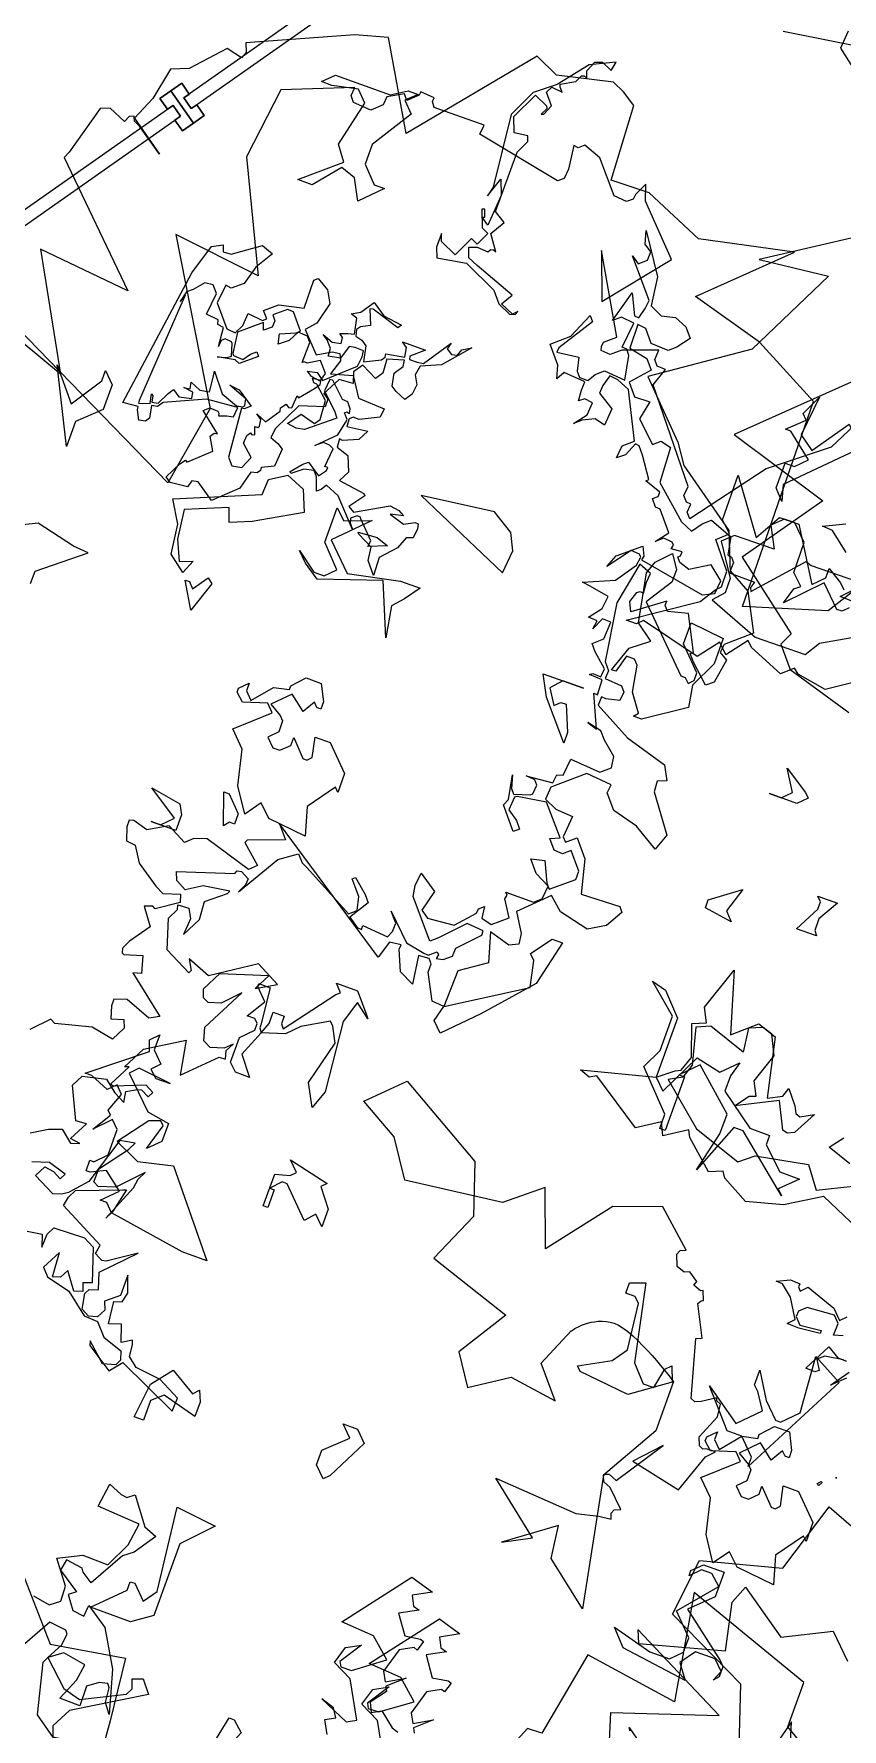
# Model space of a CAD drawing. Header units: metres. Extents: x -71 to 881, y -503 to 661.
# Drawn here: x 193.52 to 196.61, y 468.41 to 474.89 of the extents above; entities that cross this region are included whole.
import ezdxf

# ---------------------------------------------------------------- set-up
doc = ezdxf.new("R2010")
doc.units = ezdxf.units.M
doc.layers.add('02. Paredes', color=6, linetype='Continuous', lineweight=30)
doc.layers.add('03. Esquadria janelas', color=2, linetype='Continuous', lineweight=15)
doc.layers.add('ARBRE', color=100, linetype='Continuous', lineweight=13, true_color=0x00ff3f)

# ---------------------------------------------------------------- blocks, each defined once
blk = doc.blocks.new('WMF2', base_point=(0, 0.01))
at = {"color": 251, "lineweight": 0, "true_color": 0x636466}
for points in [[(81.23, -212.64), (86.45, -202.37), (92.4, -197.64), (98.49, -189.57), (98.99, -190.16), (98.92, -191.16), (99.46, -191.2), (99.98, -191.79), (99.88, -192.88), (107.36, -202.17), (106.64, -204.2), (107.63, -204.27), (108.14, -204.87), (108.06, -205.98), (111.91, -204.61), (112.96, -203.7), (114.06, -203.79), (114.16, -204.2), (114.12, -204.74), (112.93, -205.76), (117.77, -214.23), (115.81, -208.91), (110.13, -215.92), (115.04, -221.02), (115.66, -222.79), (116.35, -221.31), (116.39, -220.76), (116.99, -220.25), (118.51, -220.38), (121.42, -223.82), (123.45, -224.55), (124.06, -224.04), (124.6, -224.1), (124.28, -221.43), (124.37, -220.32), (124.97, -219.82), (134.84, -221.76), (134.73, -222.86), (140.59, -222.8), (140.98, -223.38), (140.96, -223.82), (142.59, -223.95), (142.62, -223.52), (143.7, -222.51), (144.2, -223.11), (145.93, -222.16), (146.02, -221.17), (147.09, -220.14), (149.19, -220.32), (149.69, -220.93), (149.6, -221.91), (157.24, -218.9), (158.3, -210.64), (152.62, -198.66), (162.76, -199.86), (152.65, -183.05), (154.26, -173.69), (175.85, -184.22)], [(188.97, -172.64), (192.5, -184.13), (195.26, -173.72)], [(220.76, -119.93), (220.93, -117.85), (217.92, -115.52)], [(206.17, -84.52), (217.5, -73.62), (205.76, -70.03), (212.07, -61.12), (204.08, -54.99), (204.77, -53.52), (202.84, -51.25), (195.1, -48.95)], [(45.91, -59.56), (49.4, -70.11), (59.14, -74.81), (58.34, -81.44), (49.36, -83.76), (46.84, -91.88), (40.14, -89.34)], [(162.25, -221.47), (162.55, -220.76), (164.41, -221.19), (167.6, -217.66), (169.53, -216.89), (170.28, -213.15), (171.44, -210.43), (167.5, -207.63), (170.63, -209.8), (171.33, -210.11), (171.53, -210.62), (172.06, -210.42), (172.36, -209.7), (174.37, -210.56), (175.39, -210.16), (176.98, -204.42), (177.29, -203.7), (165.65, -192.21), (176.34, -193.26), (169.52, -180.97), (177.55, -183.87)], [(184.59, -178.67), (192.69, -183.49), (192.69, -188.7), (207.51, -193.95), (205.44, -181.84), (216.23, -183.49), (218.11, -173.58), (219.76, -173.52), (220.92, -170.8)], [(227.53, -117.47), (210.08, -120.09)], [(206.64, -102.36), (221.47, -92.77), (213.62, -93.64), (218.84, -83.17), (228.67, -76.4), (223.08, -70.7), (221.59, -68.47), (214.46, -63.39), (212.7, -59.01), (209.83, -58.98), (210.04, -58.28), (209.88, -57.88), (205.22, -63.07), (204.55, -62.86), (196.2, -62.98)], [(129.01, -55.27), (122.91, -48.29), (114.53, -49.68), (113.77, -42.55), (112.45, -25.61)], [(58.37, -50.92), (61.87, -62.25), (50.47, -66), (62.16, -71.92), (61.59, -70.48), (52.23, -72.98), (53.36, -78.3), (52.54, -80.39), (46.99, -76.49), (41.75, -79.1), (39.13, -76.49)], [(70.16, -201.76), (80.62, -185.19), (89.7, -182.43), (90.01, -206.45), (97.85, -210.62), (106.23, -212.96), (97.57, -221.28), (108.11, -219.06), (114.95, -222), (119.42, -221.88), (119.84, -230.55), (121.43, -231.58), (122.86, -232.19), (129.04, -230.77), (131.8, -232.03), (142.53, -219.05), (147.98, -228.38), (151.61, -227.39), (162.65, -222.48), (162.25, -221.47), (162.25, -221.47)], [(59.17, -61.05), (59.42, -61.39), (58.22, -60.54)], [(120.42, -66.45), (119.65, -67.04), (117.45, -64.06), (115.93, -63.49), (117.61, -61.04), (118.69, -60.22), (120.94, -56.22), (122.15, -57.02), (122.44, -57.42), (124.35, -57.69), (124.6, -56.41), (122.13, -54.73), (122.91, -54.15), (121.8, -52.67), (120.44, -52.47), (120.32, -53.77), (117.85, -52.09), (115.45, -48.04), (114.13, -43.19), (114.93, -44.29), (115.11, -45.98), (115.4, -46.38), (116.35, -46.16), (117.52, -45.28), (117.5, -42.97), (119.86, -43.05), (118.8, -45.54), (118.53, -47.44), (121.17, -47.9), (122.64, -46.8), (121.69, -48.6), (121.49, -49.97), (121.78, -50.35), (123.77, -50.57), (128.28, -42.59)], [(126.47, -52.71), (124.5, -52.36), (123.39, -53.17), (123.49, -54.92), (125.42, -57.49), (122.86, -58.8), (119.88, -58.72), (118.5, -61.58), (118.12, -64.16), (123.08, -64.47), (122.69, -67.2), (121.11, -66.56), (120.42, -66.45), (120.42, -66.45)], [(122.64, -46.8), (119.8, -44.2), (117.78, -43.62), (113.05, -45.94), (112.69, -46.71), (113.05, -47.75), (111.9, -48.16), (110.76, -46.76), (118.41, -42.1), (119.56, -39.88), (119.15, -38.74), (116.82, -39.05), (116.04, -38.68), (117.45, -37.54), (121.56, -40.46), (122.95, -46.17), (122.64, -46.8), (122.64, -46.8)], [(99.65, -46.23), (100.87, -43.31), (100.87, -42.08), (102.57, -42.08), (101.47, -47.33), (100.87, -47.33), (99.65, -46.23), (99.65, -46.23)], [(82.59, -63.67), (82.02, -62.61), (81.29, -62.4), (83.29, -61.31), (81.8, -59.17), (80.03, -59.45), (79.63, -59.31), (79.98, -58.16), (80.39, -58.29), (81.86, -57.49), (82.69, -54.71), (82.12, -53.66), (80.09, -54.82), (81.89, -53.24), (81.61, -52.7)], [(83.64, -48.6), (85.9, -52.66), (88.14, -53.77), (87.55, -55.72), (85.96, -56.58), (87.61, -54.06), (87.34, -53.53), (86.07, -53.59), (82.77, -55.98), (85.1, -58.01), (88.93, -58.28), (83.26, -65.56), (80.58, -64.76), (82.59, -63.67), (82.59, -63.67)], [(87.01, -67), (86.45, -65.93), (85.72, -65.71), (87.73, -64.61), (86.24, -62.48), (84.47, -62.76), (84.07, -62.63), (84.4, -61.49), (84.81, -61.62), (86.3, -60.82), (87.13, -58.03), (86.56, -56.98), (84.52, -58.13), (86.33, -56.54), (86.04, -56.01), (87.37, -54.28), (86.87, -53.24), (85.82, -53.82), (84.11, -52.42), (83.35, -52.19)], [(90.64, -49.3), (91.42, -50.77), (90.37, -51.37), (90.96, -52.33), (92.52, -52.8), (89.13, -51.34), (88.07, -51.91), (90.31, -55.97), (92.58, -57.08), (91.99, -59.05), (90.39, -59.91), (92.05, -57.37), (91.75, -56.85), (90.49, -56.9), (87.19, -59.31), (89.51, -61.33), (93.35, -61.59), (87.7, -68.89), (85.01, -68.09), (87.01, -67), (87.01, -67)], [(220.57, -50.22), (221.79, -50.2), (214.78, -54.92), (213.59, -56.76), (213.1, -57.26), (213.13, -59.1), (215.47, -61.97), (214.27, -63.08), (215.5, -64.29), (215.56, -69.52), (211.34, -63.72), (209.67, -66.67), (207.37, -66.7), (203.77, -60.91), (202.56, -62.13), (202.58, -63.23), (200.85, -62.15), (200.24, -61.55)], [(199.01, -59.87), (199.61, -59.26), (200.21, -59.24), (202.55, -61.52), (206.05, -57.94), (205.47, -59.78), (204.85, -60.28), (206.1, -61.48), (206.14, -65.01), (207.85, -66.7), (209.07, -66.69), (210.27, -65.56), (209.03, -63.15), (213.66, -63.1), (214.86, -61.99), (212.51, -58.47), (212.49, -56.77), (213.57, -55.55), (207.7, -53.3), (201.85, -53.37), (200.78, -55.09), (195.57, -58.07)], [(194.9, -52.85), (198.42, -50.48), (201.82, -51.06), (202.43, -51.55), (203.66, -50.42), (207.69, -52.09), (208.3, -52.68), (210.1, -50.35), (211.21, -51.44), (213, -49.09), (219.97, -50.84), (220.57, -50.22), (220.57, -50.22)], [(113.17, -63.62), (113.17, -55.18), (115.36, -53.65), (120.07, -53.65), (116.91, -56.82), (116.91, -57.81), (116.37, -57.81), (114.82, -56.28), (113.72, -57.81), (114.82, -67.35), (110.12, -66.81), (113.17, -63.62), (113.17, -63.62)], [(64.7, -71.27), (60.09, -70.06), (57.77, -70.06), (56.55, -71.27), (56.55, -72.98), (58.86, -75.3), (55.34, -79.44), (56.55, -80.53), (57.77, -80.53), (58.86, -79.44), (58.86, -80.05), (57.77, -81.14), (55.34, -81.14), (55.34, -78.22), (57.77, -75.92), (52.42, -71.77), (51.91, -71.27), (51.91, -70.06), (52.42, -69.46), (51.91, -70.67), (53.02, -71.77), (55.34, -71.77), (56.55, -70.06), (55.34, -68.37), (63.01, -69.46), (64.7, -71.27), (64.7, -71.27)], [(211.1, -72.56), (210.01, -72.56), (208.8, -73.77), (211.73, -76.09), (212.35, -76.09), (210.51, -77.8), (211.1, -78.4), (210.01, -80.71), (210.51, -76.09), (208.8, -74.88), (205.88, -79.01), (204.66, -77.8), (203.56, -77.8), (200.04, -82.55), (199.42, -74.88), (201.73, -77.8), (202.34, -78.4), (210.51, -70.25), (210.01, -68.43), (211.1, -69.64), (211.1, -72.56), (211.1, -72.56)], [(68.73, -71.99), (73.89, -76.06), (74.34, -79.76), (79.68, -75.87), (76.6, -77.49), (82.66, -82.33), (73, -81.67), (70.51, -82.25), (69.1, -82.43), (69.35, -83.04), (69.14, -83.51), (68.47, -83.79), (70.41, -85.67), (71.27, -86.04), (71.55, -86.71), (71.33, -86.9), (71, -87.03), (70.05, -86.62), (66.45, -92.02), (69.04, -89.28), (63.17, -87.99), (61.62, -92.45), (60.75, -93.34), (61.84, -93.29), (62.18, -93.16), (62.64, -93.37), (63.02, -94.3), (61.86, -97.06), (62.03, -98.49), (62.51, -98.7), (62.64, -99.03), (64.13, -98.04), (64.8, -97.78), (65.29, -97.98), (67.08, -104.41), (66.4, -104.68), (68.19, -108.14), (67.94, -108.55), (67.68, -108.66), (68.1, -109.68), (68.37, -109.56), (69.29, -109.9), (69.08, -110.38), (70.18, -111.12), (70.78, -110.87), (71.7, -111.21), (72.22, -112.5), (72.02, -112.99), (71.4, -113.23), (75.46, -116.88), (80.69, -115.04), (86.12, -108.09), (88.43, -114.47), (92.34, -111.31), (103.35, -109.97), (106.1, -114.07), (110.61, -116.64), (106.84, -120.37), (96.77, -114.54), (94.84, -108.74), (97.41, -102.93), (91.6, -101), (87.74, -99.72), (91.28, -94.1), (89.03, -90.71), (84.85, -93.45), (79.38, -92.64), (82.27, -96.02), (80.34, -100.54), (80.31, -100.55), (80.25, -100.64), (80.17, -100.76), (80.05, -100.9), (79.89, -101.09), (79.68, -101.28), (79.47, -101.5), (79.2, -101.73), (78.93, -101.95), (78.6, -102.17), (78.25, -102.36), (77.89, -102.55), (77.49, -102.7), (77.07, -102.81), (76.62, -102.9), (76.15, -102.93), (75.62, -102.89), (75.04, -102.76), (74.41, -102.57), (73.74, -102.32), (73.05, -102.03), (72.35, -101.7), (71.67, -101.35), (70.98, -101), (70.34, -100.64), (69.73, -100.29), (69.19, -99.97), (68.7, -99.67), (68.31, -99.43), (68.02, -99.24), (67.83, -99.11), (67.77, -99.08), (67.77, -93.28), (71.55, -86.71), (68.73, -71.99), (68.73, -71.99)], [(97.72, -81.01), (100.04, -76.4), (100.64, -75.79), (101.87, -77), (101.87, -78.71), (99.41, -81.01), (100.64, -82.24), (98.93, -82.24), (97.72, -81.01), (97.72, -81.01)], [(122.21, -79.14), (120.38, -81.45), (117.46, -79.74), (116.86, -80.36), (116.37, -79.14), (116.37, -77.44), (120.38, -78.53), (121.59, -77.44), (121.59, -75.13), (122.69, -75.13), (122.21, -79.14), (122.21, -79.14)], [(110.5, -210.3), (109.11, -209.66), (107.56, -210.01), (106.1, -209.43), (105.21, -208.37), (106.3, -206.96), (107.08, -206.3), (109.11, -206.4), (110.23, -207.75), (111.21, -207.86), (111.17, -205.1), (108.98, -204.68), (108.09, -203.61), (109.95, -201.54), (108.82, -200.21), (107.05, -200.28), (107.47, -198.09), (105.17, -195.92), (104.39, -196.59), (103.18, -196.28), (102.97, -192.24), (99.24, -188.97), (97.85, -188.34), (97.03, -189.52), (96.18, -190.24), (93.53, -189.23), (93.18, -187.24), (92.71, -187.16), (92.29, -186.66), (92.32, -185.67), (89.73, -184.22), (87.53, -180.05), (90.18, -177.78), (90.31, -176.8), (89.34, -176.22), (89.8, -173.49), (90.58, -172.83), (92.72, -174.77), (93.38, -175.55), (93.1, -175.8), (95.08, -179.67), (97.34, -179.08), (97.82, -179.64), (97.78, -180.15), (101.14, -177.68), (101.63, -178.7), (101.22, -179.9), (100.95, -180.15), (100.54, -180.1), (100.64, -181.36), (100.55, -182.4), (102.01, -182.98), (102.92, -178.07), (101.94, -171.52), (101.24, -170.69), (101.31, -169.75), (99.34, -169.6), (98.87, -169.05), (98.94, -168.01), (100.49, -167.68), (101, -167.72), (101.03, -166.73), (96.75, -164.41), (91.89, -162.99), (91.03, -161.43), (92.05, -161.03), (91.94, -159.79), (89, -155.76), (89.67, -153.85), (92.49, -155.57), (95.44, -156.33), (96.81, -157.94), (96.68, -158.92), (99.66, -159.16), (102.89, -156.4), (103, -154.96), (101.56, -154.29), (99.54, -154.17), (99.73, -151.7), (99.31, -151.21), (98.26, -152.1), (96.65, -150.2), (95.72, -146.4), (91.23, -146.56), (90.77, -146.01), (91.89, -144.08), (93.76, -142.97), (97.21, -143.77), (98.75, -145.15), (101.81, -142.17), (100.48, -140.04), (100.32, -138.84), (101.34, -138.36), (103.76, -139.06), (102.79, -135.77), (105.69, -133.77), (105.82, -129.54), (107.25, -129.65), (108.74, -132.52), (108.73, -133.49), (109.15, -133.99), (110.39, -133.89), (109.93, -130.65), (111.62, -131.51), (112.63, -133.81), (112.58, -134.33), (113.9, -134.17), (114.51, -132.19), (129.81, -142.39), (128.59, -140.94), (132.57, -139.47), (132.73, -139.13), (130.53, -137.19), (131.32, -136.44), (136.79, -138.11), (138.2, -137.61), (139, -136.87), (141.22, -138.01), (143.41, -136.76), (145.13, -137.25), (145.63, -137.09), (145.6, -136.33), (145.13, -134.84), (144.07, -134.71), (142.97, -132.98), (140.36, -131.23), (139.36, -130.72), (137.49, -131.32), (137.22, -130.44), (139.58, -128.86), (139.92, -129.04), (140.84, -128.69), (139.42, -126.79), (141.03, -124.5), (141.52, -123.53), (141.36, -123.04), (141.12, -122.91), (139.13, -123.53), (138.58, -121.59), (139.52, -121.34), (135.03, -117.8), (136.15, -117.21), (139.1, -118.34), (140.49, -117.9), (140.5, -117.08), (140.06, -115.71), (138.68, -116.15), (138.33, -115.23), (139.13, -113.66), (141.69, -114.16), (145.74, -113.14), (146.33, -113.43), (148.12, -111.55)], [(140.84, -90.46), (139.13, -90.72), (138.69, -89.34), (138.63, -90.88), (138.17, -91.79), (134.57, -91.91), (133.35, -91.28), (132.09, -87.5), (133.07, -87.18), (132.73, -86.26), (133.71, -85.95), (135.09, -87.89), (135.6, -86.91), (136.47, -86.63), (136.66, -89.45), (137.77, -87.31), (136.97, -86.47), (134.21, -85.79), (131.7, -83.77), (130.11, -83.69), (128.85, -82.3), (126.54, -81.5), (126.24, -80.52), (126.57, -79.87), (128, -79.47), (130.14, -81.38), (129.97, -80.9), (127.04, -78.97), (125.91, -80.36), (118.92, -77.16), (118.88, -78.69), (121.4, -80.01), (124.34, -80.36), (125.43, -81.26), (125.58, -82.58), (125.74, -83.07), (126.83, -82.4), (127.49, -84.3), (128.86, -83.86), (129.13, -86.37), (128.24, -86.66), (128, -87.76), (128.66, -89.67), (128.66, -87.28), (130.11, -86.07), (129.76, -85.15), (130.27, -84.17), (131.22, -83.92), (132.14, -84.39), (132.47, -86.12), (132.16, -86.71), (131.17, -87.01), (131.77, -88.88), (128.43, -92.34), (131.45, -90.3), (131.93, -90.21), (132.84, -90.68), (132.69, -91.75), (138.01, -94.49), (137.8, -95.54), (137.29, -96.51), (132.41, -98.35), (132.02, -98.48), (132.65, -95.66), (133.11, -94.75), (131.35, -98.96), (131.2, -100.04), (130.7, -101), (133.23, -98.36), (135.1, -97.76), (135.74, -98.1), (135.68, -99.63), (133.33, -102.77), (132.87, -103.68), (134.56, -103.4), (136.24, -97.94), (137.95, -96.02), (138.58, -95.62), (139.55, -95.29), (142.04, -96.56), (141.41, -97.82), (140.33, -97.67), (139.33, -97.16), (139.01, -97.82), (141.07, -98.46), (142.94, -97.86)], [(144.2, -100.81), (142.43, -101.88), (141.01, -102.38), (139.61, -101.25), (138.63, -101.56), (139.77, -101.73), (138.66, -103.88), (139.89, -103.76), (141.57, -107.36), (140.9, -108.66), (138.27, -109.27), (136.88, -108.14), (135.58, -107.47), (135.77, -108.71), (134.62, -109.36), (134.22, -109.47), (133.26, -108.98), (132.92, -109.62), (133.89, -110.13), (137.3, -108.77), (137.63, -108.93), (136.36, -111.4), (136.84, -111.24), (135.54, -113.78), (131.42, -116.34), (130.72, -112.44), (127.35, -115.8), (126.6, -115.82), (126.85, -116.77), (126.37, -117.68), (127.17, -116.93), (128.65, -116.47), (129.55, -116.93), (129.96, -118.38), (127.38, -123.37), (129.16, -121.51), (130.54, -121.07), (131.19, -121.4), (131.54, -122.32), (130.4, -124.53), (125.18, -126.19), (126.16, -124.31), (123.96, -125.55), (126.75, -127), (131.48, -123.86), (134.15, -124.91), (133.52, -123.75), (133.68, -123.43), (136.79, -125.04), (137.86, -128.38), (137.23, -129.62), (137.38, -130.11), (136.11, -130.19), (135.51, -129.14), (135.65, -127.24), (134.56, -129.39), (134.72, -131.45), (132.62, -133.14), (132.44, -133.48), (135.45, -133.06), (137.16, -131.97), (138.4, -132.6), (138.75, -133.52), (132.62, -135.52), (132.46, -135.87), (131.99, -135.96), (131.01, -135.45), (131.05, -134.73), (131.55, -133.76), (128.65, -138.59), (126.7, -139.98), (125.97, -139.17), (125.32, -138.84), (119.23, -135.58), (118.45, -136.25), (118.79, -137.79), (120.16, -139.39), (119.88, -139.63), (118.23, -138.25), (117.58, -137.48), (118.99, -135.3), (117.81, -134.49), (117.3, -134.44), (117.31, -134.91), (114.32, -134.66), (114, -135.42), (113.97, -136.41), (114.88, -137.47), (112.09, -134.75), (109.9, -134.31), (109.39, -134.27), (108.55, -134.98), (108.32, -134.71), (108.41, -134.24), (107.65, -134.4), (106.82, -135.1), (106.74, -136.05), (104.54, -138.4), (104.55, -138.87), (106.51, -139.03), (108.95, -136.47), (109.72, -135.82), (113.14, -139.82), (113.34, -141.07), (113.17, -142.56), (111.11, -141.15), (111.72, -138.72), (110.83, -138.12), (107.79, -138.4), (105.92, -140.47), (105.88, -141), (105.33, -141.47), (105.18, -140.15), (103.95, -139.86), (102.35, -141.23), (103.5, -143.03), (103.41, -143.5), (103.65, -143.77), (100.39, -143.77), (99.59, -144.43), (99.47, -145.98), (101.18, -146.84), (102.3, -148.17), (100.78, -148.52), (99.7, -146.26), (99.24, -145.7), (96.84, -147.73), (96.81, -148.71), (98.38, -150.55), (99.16, -149.88), (100.2, -149.96), (101.09, -151.02), (100.03, -151.47), (102.77, -154.68), (106.07, -154.17), (106.29, -153.98), (106.42, -152.45), (105.24, -151.63), (104.58, -150.84), (105.14, -150.36), (107.17, -152.77), (106.84, -153.51), (107.36, -156.24), (106.96, -154.77), (106.52, -154.26), (104.73, -154.84), (104.51, -155.03), (104.42, -156.07), (104.84, -156.57), (105.88, -156.64), (102.86, -156.92), (102.73, -157.89), (102.04, -158.1), (101.88, -160.07), (98.36, -159.78), (97.31, -160.68), (97.47, -161.98), (99.06, -163.31), (99.78, -164.14), (101.47, -164.52), (100.3, -164.17), (101.94, -167.79), (101.51, -167.75), (101.59, -169.52), (103.08, -169.59), (102.8, -169.82), (101.82, -169.79), (101.75, -170.73), (103.34, -172.15), (104, -172.92), (102.95, -173.82), (102.84, -175.84), (103.82, -175.87), (104.45, -174.47), (104.32, -175.45), (105.36, -175.53), (104.26, -176.94), (104.08, -178.42), (106.33, -178.82), (107.3, -178.94), (103.92, -180.38), (102.29, -182.75), (102.16, -183.73), (102.39, -184), (103.43, -184.08), (105.34, -181.48), (104.76, -182.94), (102.36, -184.98), (101.88, -183.96), (101.97, -183.49), (94.36, -182.12), (93.06, -182.73), (92.94, -184.28), (94.55, -185.59), (96.67, -184.27), (97.88, -184.67), (98.3, -185.17), (98.08, -185.36), (98.04, -185.87), (99.3, -185.77), (99.21, -186.22), (99.44, -186.5), (100.48, -186.59), (101.25, -185.92), (100.16, -187.33), (101.95, -189.45), (102.48, -189.49), (103.14, -190.28), (102.64, -190.71), (102.6, -191.22), (104.51, -191.89), (104.23, -192.12), (105.81, -194.43), (106.51, -195.26), (106.98, -195.35), (107.6, -193.84), (108.41, -193.19), (108.29, -194.62), (107.17, -195.57), (109.76, -200.75), (111.21, -201.34), (112.19, -201.47), (112.55, -200.2), (112.63, -199.28), (110.76, -198.09), (110.9, -196.12), (112.13, -196.43), (113.42, -195.8), (114.19, -195.14), (113.09, -196.56), (112.98, -198.01), (113.96, -198.14), (114.51, -197.67), (114.61, -198.91), (114.58, -199.9), (117.07, -200.09), (117.61, -199.16), (118.02, -200.63), (119.62, -202.52), (117.74, -204.14), (116.53, -207), (116.04, -206.45), (118.58, -202.45), (118.63, -201.93), (116.12, -202.24), (115.77, -200.72), (115.3, -200.17), (114.31, -200.14), (113.77, -201.07), (112.93, -201.79), (110.47, -201.58), (110.98, -204.31), (111.44, -204.87), (111.97, -204.91), (111.68, -207.85), (113.17, -208.02), (114, -207.32), (112.98, -210.96), (111.87, -208.65), (111.36, -208.61), (111.05, -209.82), (110.92, -210.8), (114.34, -214.81), (113.44, -214.21), (112.61, -214.93), (112.58, -215.91), (113.47, -216.49), (113.87, -217.98), (110.96, -213.56), (110.5, -210.3), (110.5, -210.3)], [(55.55, -83.45), (56.85, -81.67), (58.61, -84.37), (59.53, -88.36), (61.31, -90.12), (57.78, -93.28), (58.61, -94.11), (61.31, -93.28), (62.23, -94.11), (62.23, -94.58), (61.31, -95.5), (61.31, -94.58), (60.48, -93.73), (58.61, -95.97), (56.85, -96.33), (56.85, -96.8), (55.55, -98.2), (53.79, -98.2), (52.87, -96.33), (52.87, -95.5), (53.33, -95.5), (53.79, -95.97), (54.63, -94.58), (56.39, -95.97), (58.23, -94.11), (56.85, -93.28), (56.39, -92.81), (56.39, -91.51), (57.31, -90.59), (56.39, -89.66), (55.55, -89.66), (54.63, -90.59), (54.63, -91.51), (52.87, -89.66), (52.41, -89.66), (51.93, -90.12), (52.41, -92.34), (50.63, -92.34), (47.94, -89.66), (47.94, -87.42), (48.41, -87.89), (50.63, -84.84), (49.71, -81.67), (54.16, -82.15), (55.55, -83.45), (55.55, -83.45)], [(48.48, -94.16), (48.71, -93.73), (48.96, -93.86), (48.64, -94.24), (48.48, -94.16), (48.48, -94.16)], [(58.61, -95.97), (60.32, -95.97), (63.86, -99.98), (59.71, -97.06), (57.39, -99.38), (58.61, -101.21), (59.21, -101.81), (59.21, -103.52), (57.39, -100.59), (55.69, -98.89), (55.08, -98.89), (53.39, -100.59), (53.87, -107.05), (50.45, -105.22), (56.79, -93.05), (56.79, -94.14), (58.61, -95.97), (58.61, -95.97)], [(47.28, -95.16), (47.15, -95.21), (47.28, -95.16), (47.28, -95.16)], [(132.71, -95.54), (133.58, -96.42), (134.37, -96.42), (132.71, -98.1), (134.81, -99.76), (136.47, -98.97), (136.93, -98.97), (136.93, -100.2), (136.47, -100.2), (135.25, -101.44), (135.25, -104.42), (136.12, -105.31), (137.8, -103.54), (136.47, -105.66), (136.93, -106.1), (136.12, -108.22), (136.93, -109.09), (137.8, -108.22), (139.92, -109.09), (140.71, -109.09), (134.81, -113.75), (135.25, -114.99), (134.37, -115.87), (134.37, -114.12), (133.14, -112.88), (134.02, -111.98), (133.14, -111.2), (131.46, -111.2), (135.25, -111.63), (136.12, -110.76), (132.71, -107.41), (130.14, -106.98), (130.14, -104.87), (131.46, -103.54), (130.59, -106.54), (131.03, -106.98), (132.27, -106.54), (134.81, -103.19), (131.92, -101.88), (128.03, -102.76), (120.98, -94.11), (123.89, -94.11), (132.71, -95.54), (132.71, -95.54)], [(78.38, -97.12), (74.97, -98.96), (73.76, -100.65), (74.37, -105.9), (74.97, -106.51), (76.08, -106.51), (76.08, -107.72), (74.37, -108.33), (72.54, -99.56), (70.84, -97.73), (69.62, -97.73), (69.14, -100.05), (68.53, -100.65), (67.9, -98.96), (72.05, -96.02), (77.9, -96.64), (78.38, -97.12), (78.38, -97.12)], [(111.88, -106.14), (110.25, -104.06), (110.25, -101.98), (111.34, -103.08), (112.32, -101.98), (115.5, -105.17), (116.06, -105.17), (117.15, -104.06), (116.61, -104.06), (116.61, -101.98), (117.15, -101.98), (117.15, -105.71), (115.5, -106.14), (114.95, -106.7), (116.06, -107.79), (111.34, -106.7), (111.88, -106.14), (111.88, -106.14)], [(49.85, -105.94), (51.28, -104.6), (49.82, -106.67)], [(50.87, -107.74), (52.95, -107.44), (53.69, -106.82), (53.01, -105.71), (53.39, -105.43), (54.48, -105.47), (52.9, -108.54), (51.53, -107.75), (50.51, -107.72)], [(51.79, -110.25), (52.85, -109.93), (52.79, -111.31), (53.49, -112.07), (56.63, -111.82), (57.39, -111.12), (57.42, -110.48), (56.72, -109.72), (54.29, -109.98), (54.31, -109.62), (56.73, -109.36), (58.12, -109.4), (57.43, -110.12), (58.73, -112.28), (60.09, -113.37), (60.82, -113.4), (59.39, -114.07), (58.29, -114.03), (58.31, -113.66), (57.96, -113.28), (57.27, -113.98), (53.82, -112.76), (52.77, -111.68), (52.09, -112.38)], [(115.75, -121.61), (116.64, -123.29), (117.08, -123.72), (119.97, -122.05), (121.3, -120.73), (123.86, -119.93), (125.08, -116.95), (123.4, -114.83), (125.08, -114.83), (125.96, -115.71), (125.96, -118.61), (124.64, -119.93), (124.64, -120.73), (125.08, -121.17), (125.96, -121.17), (124.64, -123.29), (125.96, -124.6), (125.96, -124.95), (124.64, -124.95), (124.21, -120.73), (124.21, -120.38), (123.86, -119.93), (123.4, -121.17), (123.4, -122.5), (122.09, -122.5), (122.09, -121.61), (121.74, -121.17), (117.52, -126.7), (117.08, -127.05), (117.87, -127.93), (115.4, -127.93), (113.63, -125.83), (113.28, -125.39), (114.96, -126.7), (115.75, -124.16), (114.96, -116.16), (115.75, -114.04), (117.08, -116.51), (115.75, -121.61), (115.75, -121.61)], [(88.02, -127.64), (89.18, -128.05), (81.01, -130.16), (79.28, -131.51), (78.66, -131.81), (78.08, -133.54), (79.32, -137.06), (77.83, -137.7), (78.59, -139.25), (76.91, -144.21), (74.85, -137.35), (72.31, -139.57), (70.12, -138.82), (68.65, -132.15), (67.1, -132.91), (66.75, -133.95), (65.48, -132.37), (65.1, -131.6), (64.53, -131.41), (63.1, -132.21), (64.5, -129.59), (65.26, -129.22), (65.84, -129.4), (67.29, -132.34), (71.77, -130.12), (70.62, -131.65), (69.87, -131.93), (70.65, -133.46), (69.51, -136.82), (70.57, -138.98), (71.73, -139.36), (73.23, -138.72), (72.87, -136.03), (77.25, -137.51), (78.75, -136.87), (77.7, -132.76), (78.24, -131.16), (79.66, -130.35), (74.87, -126.28), (69.33, -124.41), (67.74, -125.68), (61.86, -126.76), (60.09, -124.38), (56.38, -126.21)], [(57.56, -128.41), (60.34, -129.35), (59.17, -130.88)], [(52.55, -121.18), (59.04, -124.03), (62.95, -121.62), (67.02, -120.56), (70.08, -122.22), (70.5, -122.88), (71.99, -122.24), (75.25, -125.13), (75.62, -125.9), (78.11, -124.29), (78.79, -125.68), (81.26, -124.08), (87.26, -128.05), (88.02, -127.64), (88.02, -127.64)], [(81.01, -137.11), (81.01, -130.16), (79.79, -128.95), (77.48, -133.7), (74.56, -133.08), (72.85, -134.78), (73.33, -133.08), (73.33, -131.26), (69.33, -128.34), (67, -128.34), (67, -127.23), (64.57, -124.92), (62.26, -124.92), (64.09, -123.1), (63.48, -122.5), (69.93, -127.84), (71.03, -127.84), (73.33, -122), (72.24, -126.63), (72.24, -128.95), (76.88, -133.08), (78.71, -131.26), (78.09, -131.26), (78.09, -124.92), (78.71, -124.92), (78.71, -126.63), (82.71, -130.78), (81.61, -133.08), (81.61, -137.11), (85.03, -140.02), (83.32, -139.54), (81.01, -137.11), (81.01, -137.11)], [(105.82, -129.54), (97.54, -134.76), (98.14, -137.7), (98.75, -138.3), (97.05, -140.62), (95.83, -140.62), (97.05, -135.38), (101.69, -130.15), (105.21, -126.6), (106.3, -127.7), (105.82, -129.54), (105.82, -129.54)], [(140.36, -139.63), (140.36, -137.8), (143.28, -137.8), (142.18, -137.8), (140.97, -139.01), (144.49, -141.33), (140.97, -140.72), (140.36, -139.63), (140.36, -139.63)], [(164.8, -158.03), (164.79, -159.51), (159.94, -163.43), (161.71, -163.57), (166.28, -164.6), (168.39, -163.57)], [(134.49, -141.88), (134.49, -140.66), (135.1, -140.66), (135.58, -140.05), (136.81, -143.6), (136.19, -143.6), (134.49, -141.88), (134.49, -141.88)], [(132.52, -143.85), (133.8, -142.07), (135.57, -144.77), (136.49, -148.75), (138.25, -150.51), (134.73, -153.67), (135.57, -154.51), (138.25, -153.67), (139.17, -154.51), (139.17, -154.97), (138.25, -155.89), (138.25, -154.97), (137.42, -154.14), (135.57, -156.36), (133.8, -156.73), (133.8, -157.19), (132.52, -158.58), (130.73, -158.58), (129.81, -156.73), (129.81, -155.89), (130.27, -155.89), (130.73, -156.36), (131.57, -154.97), (133.35, -156.36), (135.2, -154.51), (133.8, -153.67), (133.35, -153.21), (133.35, -151.92), (134.27, -150.97), (133.35, -150.05), (132.52, -150.05), (131.57, -150.97), (131.57, -151.92), (129.81, -150.05), (129.35, -150.05), (128.88, -150.51), (129.35, -152.75), (127.59, -152.75), (124.91, -150.05), (124.91, -147.83), (125.36, -148.29), (127.59, -145.23), (126.66, -142.07), (131.11, -142.53), (132.52, -143.85), (132.52, -143.85)], [(82.25, -150.59), (79.04, -152.94), (79.92, -150.11), (79.04, -149.13), (82.25, -149.63), (82.25, -150.59), (82.25, -150.59)], [(70.48, -153.72), (70.48, -154.59), (70.98, -155.09), (68.65, -155.09), (70, -152.75), (70, -151.4), (69.61, -150.88), (71.95, -150.88), (70.48, -153.72), (70.48, -153.72)], [(147.09, -161.3), (148.81, -164.22), (148.31, -164.22), (147.7, -163.6), (146.47, -165.31), (145.88, -164.82), (147.09, -161.3), (147.09, -161.3)], [(105.63, -167.93), (106.73, -166.71), (105.63, -165.01), (105.03, -165.6), (104.42, -165.6), (103.21, -162.7), (103.21, -161.47), (106.73, -165.6), (107.95, -167.93), (103.21, -167.93), (105.63, -167.93), (105.63, -167.93)], [(78.47, -163.95), (77.51, -164.92), (78.97, -167.27), (76.15, -165.41), (75.64, -164.92), (76.63, -163.95), (79.84, -163.95), (78.47, -163.95), (78.47, -163.95)], [(138.94, -175.74), (144.01, -172.85), (146.39, -171.88), (146.93, -173.42), (151.56, -171.55), (151.13, -168.2), (150.13, -165.91), (148.68, -166.49), (149.35, -164.92), (151.24, -166.38), (151.67, -169.75), (153.13, -172.22), (143.98, -176.02), (143.88, -177.83), (142.05, -179.02), (139.92, -178.12), (138.94, -175.74), (138.94, -175.74)], [(96.52, -167.41), (97.97, -169.37), (98.48, -172.36), (98.99, -172.89), (99.94, -172.89), (100.46, -170.92), (100.97, -170.92), (99.94, -173.81), (97.97, -175.37), (99.94, -176.82), (100.97, -182.31), (100.46, -183.77), (98.99, -185.32), (97.97, -183.77), (97.97, -182.31), (99.94, -179.3), (93.53, -172.89), (93, -172.89), (92.49, -172.36), (91.96, -172.89), (91.96, -173.81), (94.45, -176.31), (94.45, -178.79), (90.5, -178.38), (90.5, -175.37), (91.96, -172.36), (91.54, -169.88), (96, -166.89), (96.93, -166.89), (96.52, -167.41), (96.52, -167.41)], [(135.09, -169.28), (136.91, -170.51), (138.01, -171.61), (135.68, -169.9), (134.47, -169.9), (133.38, -170.99), (135.68, -173.42), (135.68, -177.45), (134.47, -176.35), (131.54, -177.45), (135.09, -173.91), (132.16, -170.99), (126.32, -172.2), (124, -172.2), (125.23, -170.51), (126.32, -169.28), (125.71, -165.75), (128.13, -171.61), (135.09, -169.28), (135.09, -169.28)], [(129.33, -171.8), (130.44, -173.14), (130.63, -174.64), (132.41, -175.52), (132.57, -175.72), (130.37, -175.88), (129, -175.39), (131.03, -174.57), (130.92, -175.27), (132.78, -177.2), (132.94, -177.4), (133.27, -177.39), (133.89, -176.89), (133.76, -176.39), (133.25, -175.78), (136.03, -178.75), (137.63, -179.42), (138.03, -178.75), (138.43, -178.41), (139, -179.91), (139.48, -180.48), (140.6, -180.25), (141.77, -179.29), (141.95, -179.48), (140.94, -180.66), (140.37, -181.13), (138.81, -180.09), (138.2, -180.94), (138.17, -181.3), (138.5, -181.3), (138.3, -183.46), (138.84, -183.71), (139.55, -183.74), (140.34, -183.1), (138.33, -185.08), (138.01, -186.66), (137.96, -187.04), (138.47, -187.64), (138.27, -187.81), (137.93, -187.74), (138.03, -188.28), (138.55, -188.89), (139.2, -188.95), (140.91, -190.59), (141.25, -190.57), (141.38, -189.16), (139.54, -187.38), (139.07, -186.81), (142.01, -184.38), (142.93, -184.24), (144.01, -184.38), (142.96, -185.86), (141.2, -185.39), (140.77, -186.02), (140.94, -188.21), (142.43, -189.6), (142.8, -189.62), (143.13, -190.05), (142.18, -190.14), (141.95, -191.03), (142.93, -192.19), (144.24, -191.39), (144.58, -191.45), (144.78, -191.29), (144.74, -193.64), (145.22, -194.21), (146.33, -194.31), (146.97, -193.1), (147.96, -192.3), (148.2, -193.41), (146.53, -194.15), (146.12, -194.49), (147.57, -196.24), (148.3, -196.27), (149.64, -195.16), (149.18, -194.59), (149.23, -193.84), (150.01, -193.2), (150.32, -193.98), (152.67, -192.02), (152.33, -189.62), (152.2, -189.45), (151.09, -189.35), (150.48, -190.21), (149.91, -190.68), (149.57, -190.27), (151.32, -188.81), (151.86, -189.06), (153.85, -188.7), (152.77, -188.98), (152.4, -189.29), (152.8, -190.62), (152.94, -190.78), (153.69, -190.85), (154.05, -190.54), (154.11, -189.8), (154.29, -191.99), (154.99, -192.09), (155.13, -192.59), (156.55, -192.72), (156.32, -195.25), (156.96, -196.02), (157.91, -195.93), (158.87, -194.78), (159.49, -194.28), (159.79, -193.07), (159.51, -193.9), (160.36, -181.18), (160.3, -180.89), (159.09, -181.29), (159.32, -182.35), (159.11, -182.21), (158.95, -181.51), (158.27, -181.62), (157.59, -183.02), (157.18, -183.64), (156.35, -183.07), (154.92, -183.39), (155.08, -184.08), (156.2, -184.24), (155.47, -184.34), (155.62, -185.07), (154.42, -184.57), (153.35, -184.75), (153.51, -186.38), (153.6, -187.08), (151.95, -185.01), (149.99, -184.32), (149.29, -184.43), (149.15, -184.65), (149.29, -185.38), (151.47, -186.21), (150.33, -186.08), (148.46, -184.81), (149.07, -184.27), (149.41, -184.25), (148.91, -178.66), (148.24, -177.88), (147.12, -178.09), (146.52, -179.46), (147.86, -180.69), (147.82, -181.61), (147.53, -182), (147.35, -181.89), (146.99, -181.96), (147.31, -182.82), (146.97, -182.85), (146.83, -183.07), (146.96, -183.8), (147.57, -184.22), (146.37, -183.73), (145.25, -185.38), (145.32, -185.75), (144.9, -186.35), (144.5, -186.09), (144.14, -186.16), (144.04, -187.62), (143.83, -187.48), (142.52, -189.03), (142.08, -189.67), (142.11, -190.02), (143.28, -190.18), (143.89, -190.6), (142.85, -190.79), (141.99, -190.19), (138.87, -193), (138.74, -194.12), (138.82, -194.82), (139.8, -194.84), (140.46, -194.71), (140.93, -193.17), (142.31, -192.91), (142.34, -193.82), (143.01, -194.6), (143.63, -195.01), (142.43, -194.52), (141.41, -194.72), (141.51, -195.42), (141.95, -195.71), (141.09, -196.03), (140.4, -196.21), (140.74, -197.98), (141.5, -198.18), (140.55, -198.74), (139.52, -200.23), (138.03, -199.22), (135.82, -198.91), (136.11, -198.49), (139.38, -199.5), (139.74, -199.42), (139.04, -197.73), (140.05, -197.19), (140.36, -196.75), (140.18, -196.05), (139.41, -195.86), (138.75, -195.42), (138.41, -193.65), (136.6, -194.53), (136.31, -194.97), (136.38, -195.33), (134.28, -195.7), (134.46, -196.76), (135.1, -197.22), (132.37, -197.2), (133.77, -195.99), (133.7, -195.63), (132.79, -195.64), (132.09, -195.74), (129.95, -198.9), (130.18, -198.17), (129.52, -197.73), (128.84, -197.89), (128.6, -198.62), (127.64, -199.19), (130.16, -196.3), (132.35, -195.35), (132.53, -194.25), (131.99, -193.25), (132.12, -192.12), (132.68, -191.29), (133.87, -191.79), (134.49, -192.21), (134.79, -193.63), (134.09, -194.68), (134.18, -195.38), (136.09, -194.82), (135.98, -193.22), (136.53, -192.38), (138.34, -193.29), (139.06, -192.24), (138.68, -191.03), (140.3, -190.91), (141.35, -188.87), (140.74, -188.44), (140.72, -187.54), (143.51, -186.63), (145.06, -183.4), (145.23, -182.31), (144.26, -181.94), (143.6, -181.51), (143.77, -179.46), (145.1, -178.82), (145.07, -178.48), (145.34, -178.09), (146.02, -177.93), (146.55, -175.84), (149.03, -173.49), (151.13, -174.93), (151.83, -174.83), (152.07, -174.01), (154.04, -173.82), (154.65, -174.25), (153.72, -176.12), (153.29, -176.72), (153.08, -176.57), (150.75, -178.69), (151.6, -180.16), (151.31, -180.6), (150.94, -180.67), (153.31, -182.54), (152.7, -183.08), (151.76, -183.04), (151.56, -182.89), (151.5, -182.59), (150.64, -182.91), (149.91, -183.05), (149.78, -184.18), (153.37, -183.87), (157.76, -181.91), (158.22, -181.26), (158.87, -181.13), (158.61, -179.74), (158.9, -179.3), (159.63, -179.15), (160.17, -180.16), (160.23, -180.53), (161.97, -180.37), (159.66, -196.47), (158.58, -199.98), (157.43, -200.58), (157.16, -199.85), (156.26, -199.9), (153.31, -201.99), (151.94, -201.5), (153.21, -199.48), (153.79, -197.33), (154.96, -196.37), (155.66, -196.47), (155.88, -194.31), (153.91, -191.96), (152.87, -191.86), (152.36, -192.9), (152.27, -194.36), (150.48, -194.18), (150.11, -194.49), (150.75, -195.26), (149.38, -196.4), (146.61, -197.04), (146.66, -200.28), (146.27, -200.62), (144.88, -199.79), (144.11, -198.43), (144.72, -195.93), (145.72, -194.82), (143.6, -192.6), (142.05, -193.54), (141.19, -193.65), (140.84, -192.91), (141.38, -191.16), (138.98, -191.83), (137.57, -189.7), (134.5, -189.55), (134.6, -188.51), (136.69, -187.48), (137.39, -187.51), (137.76, -187.2), (137.7, -186.3), (135.35, -186.6), (135.98, -185.39), (137.66, -184.67), (138.03, -184.72), (137.93, -183.77), (136.52, -183.3), (135.82, -181.61), (136.44, -180.4), (133.42, -179.96), (133.25, -179.75), (134.5, -178.03), (133.81, -177.64), (130.21, -179.65), (129.13, -179.52), (128.46, -179.11), (129.89, -178.8), (128.13, -178.26), (126.98, -178.88), (126.62, -178.83), (126.51, -178.31), (126.62, -177.18), (127.36, -176.92), (127.86, -175.55), (129.43, -173.88), (129.33, -171.8), (129.33, -171.8)], [(167.3, -178.31), (164.99, -181.83), (164.99, -183.07), (163.76, -181.83), (163.76, -178.92), (166.2, -176.6), (166.2, -173.68), (170.22, -181.83), (167.3, -178.31), (167.3, -178.31)], [(77.6, -187.05), (79.9, -187.14), (78.75, -188.32)], [(80.93, -191.95), (83.16, -193.74), (84.39, -193.79), (82.02, -194.91)], [(116, -176.89), (115.75, -179.59), (116.63, -181.42), (119.11, -182.97), (127.36, -181.9), (116, -176.89), (116, -176.89)], [(128.63, -229.85), (130.85, -228.1), (132.31, -224.99), (131.45, -216.73), (131.71, -215.63), (130.94, -217.85), (130.31, -216.16), (130.6, -212.58), (131.48, -213.21), (131.19, -213.31), (131.49, -214.13), (131.79, -214.02), (131.07, -212.08), (130.28, -211.7), (130.98, -210.18), (131.77, -210.56), (132.87, -208.24), (134.78, -209.13), (135.09, -209.95), (135.09, -208.36), (134.68, -207.25), (131.36, -207.8), (127.52, -206.02), (126.48, -204.8), (124.97, -204.1), (124.38, -204.31), (124.19, -204.71), (124.67, -204.21), (126.19, -204.91), (125.4, -206.21), (130.16, -207.96), (131.33, -208.46), (131.74, -209.57), (130.87, -209.89), (129.57, -209.78), (129.36, -210.13), (129.07, -210.23), (128.75, -210.08), (129.97, -211.82), (128.98, -213.46), (130.3, -214.3), (130.27, -221.28), (129.57, -222.8), (129.78, -223.38), (131.29, -223.17), (131.93, -224.86), (130.51, -227.9), (128.94, -227.21), (128.82, -226.92), (129.2, -226.13), (128.91, -226.23), (128.41, -227.4), (129.45, -228.63), (129.11, -229.36), (127.81, -229.23), (128.24, -229.68), (128.34, -229.97), (126.82, -230.86), (126.44, -231.65), (126.15, -231.77), (125.75, -231.58), (126.06, -232.39), (125.56, -233.58), (124.75, -233.87), (123.53, -233.31), (123.33, -234.38), (126.03, -233.07), (128.63, -229.85), (128.63, -229.85)], [(147.98, -213.1), (150.4, -210.17), (152.11, -210.17), (147.98, -213.72), (149.19, -215.41), (147.98, -220.65), (149.19, -221.87), (152.11, -221.27), (153.32, -221.27), (152.11, -222.48), (145.66, -222.48), (143.95, -223.57), (142.74, -223.57), (143.95, -222.48), (142.74, -221.27), (145.66, -216.64), (145.66, -214.32), (143.95, -212.49), (142.74, -212.49), (145.04, -210.17), (146.26, -212.49), (147.98, -213.1), (147.98, -213.1)]]:
    blk.add_lwpolyline(points, dxfattribs=at)

msp = doc.modelspace()

# ---------------------------------------------------------------- linework, layer by layer
at = {"layer": '02. Paredes'}
for points in [[(194.124, 474.604), (194.1452, 474.6189), (194.174, 474.578), (194.1323, 474.5487), (194.0461, 474.6715), (194.0878, 474.7007), (194.1165, 474.6598), (194.0953, 474.6449), (194.124, 474.604)], [(194.083, 474.5752), (194.0618, 474.5603), (194.0906, 474.5194), (194.1323, 474.5487), (194.0461, 474.6715), (194.0044, 474.6422), (194.0331, 474.6013), (194.0543, 474.6161), (194.083, 474.5752)]]:
    msp.add_lwpolyline(points, dxfattribs=at)
at = {"layer": '03. Esquadria janelas'}
for points in [[(194.124, 474.604), (196.17, 476.0407), (196.1412, 476.0817), (194.0953, 474.6449)], [(192.0371, 473.1385), (194.083, 474.5752), (194.0543, 474.6161), (192.0084, 473.1794)]]:
    msp.add_lwpolyline(points, close=True, dxfattribs=at)

# ---------------------------------------------------------------- block references
at = {"layer": 'ARBRE', "color": 251, "lineweight": 5, "true_color": 0x636466, "xscale": 0.03451886634015593, "yscale": 0.03451886634015593, "zscale": 0.03451886634015593, "rotation": 160.1685466476646}
for p in [(202.4018, 468.4206), (197.0095, 465.7263), (200.5145, 460.2029)]:
    msp.add_blockref('WMF2', p, dxfattribs=at)

doc.saveas('drawing.dxf')
